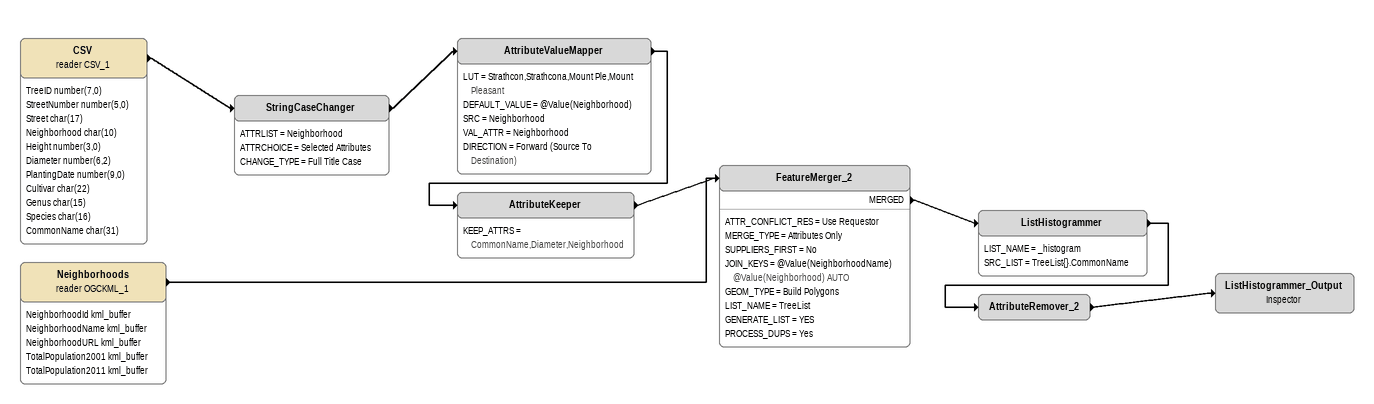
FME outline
CSV (reader CSV_1)
    attributes: TreeID number(7,0), StreetNumber number(5,0), Street char(17), Neighborhood char(10), Height number(3,0), Diameter number(6,2), PlantingDate number(9,0), Cultivar char(22), Genus char(15), Species char(16), CommonName char(31)
    -> StringCaseChanger
StringCaseChanger
    ATTRLIST = Neighborhood
    ATTRCHOICE = Selected Attributes
    CHANGE_TYPE = Full Title Case
    -> AttributeValueMapper
AttributeValueMapper
    LUT = Strathcon,Strathcona,Mount Ple,Mount Pleasant
    DEFAULT_VALUE = @Value(Neighborhood)
    SRC = Neighborhood
    VAL_ATTR = Neighborhood
    DIRECTION = Forward (Source To Destination)
    -> AttributeKeeper
AttributeKeeper
    KEEP_ATTRS = CommonName,Diameter,Neighborhood
    -> FeatureMerger_2
Neighborhoods (reader OGCKML_1)
    attributes: NeighborhoodId kml_buffer, NeighborhoodName kml_buffer, NeighborhoodURL kml_buffer, TotalPopulation2001 kml_buffer, TotalPopulation2011 kml_buffer
    -> FeatureMerger_2
FeatureMerger_2
    ATTR_CONFLICT_RES = Use Requestor
    MERGE_TYPE = Attributes Only
    SUPPLIERS_FIRST = No
    JOIN_KEYS = @Value(NeighborhoodName) @Value(Neighborhood) AUTO
    GEOM_TYPE = Build Polygons
    LIST_NAME = TreeList
    GENERATE_LIST = YES
    PROCESS_DUPS = Yes
    MERGED -> ListHistogrammer
ListHistogrammer
    LIST_NAME = _histogram
    SRC_LIST = TreeList{}.CommonName
    -> AttributeRemover_2
AttributeRemover_2
    -> ListHistogrammer_Output
ListHistogrammer_Output: Inspector
